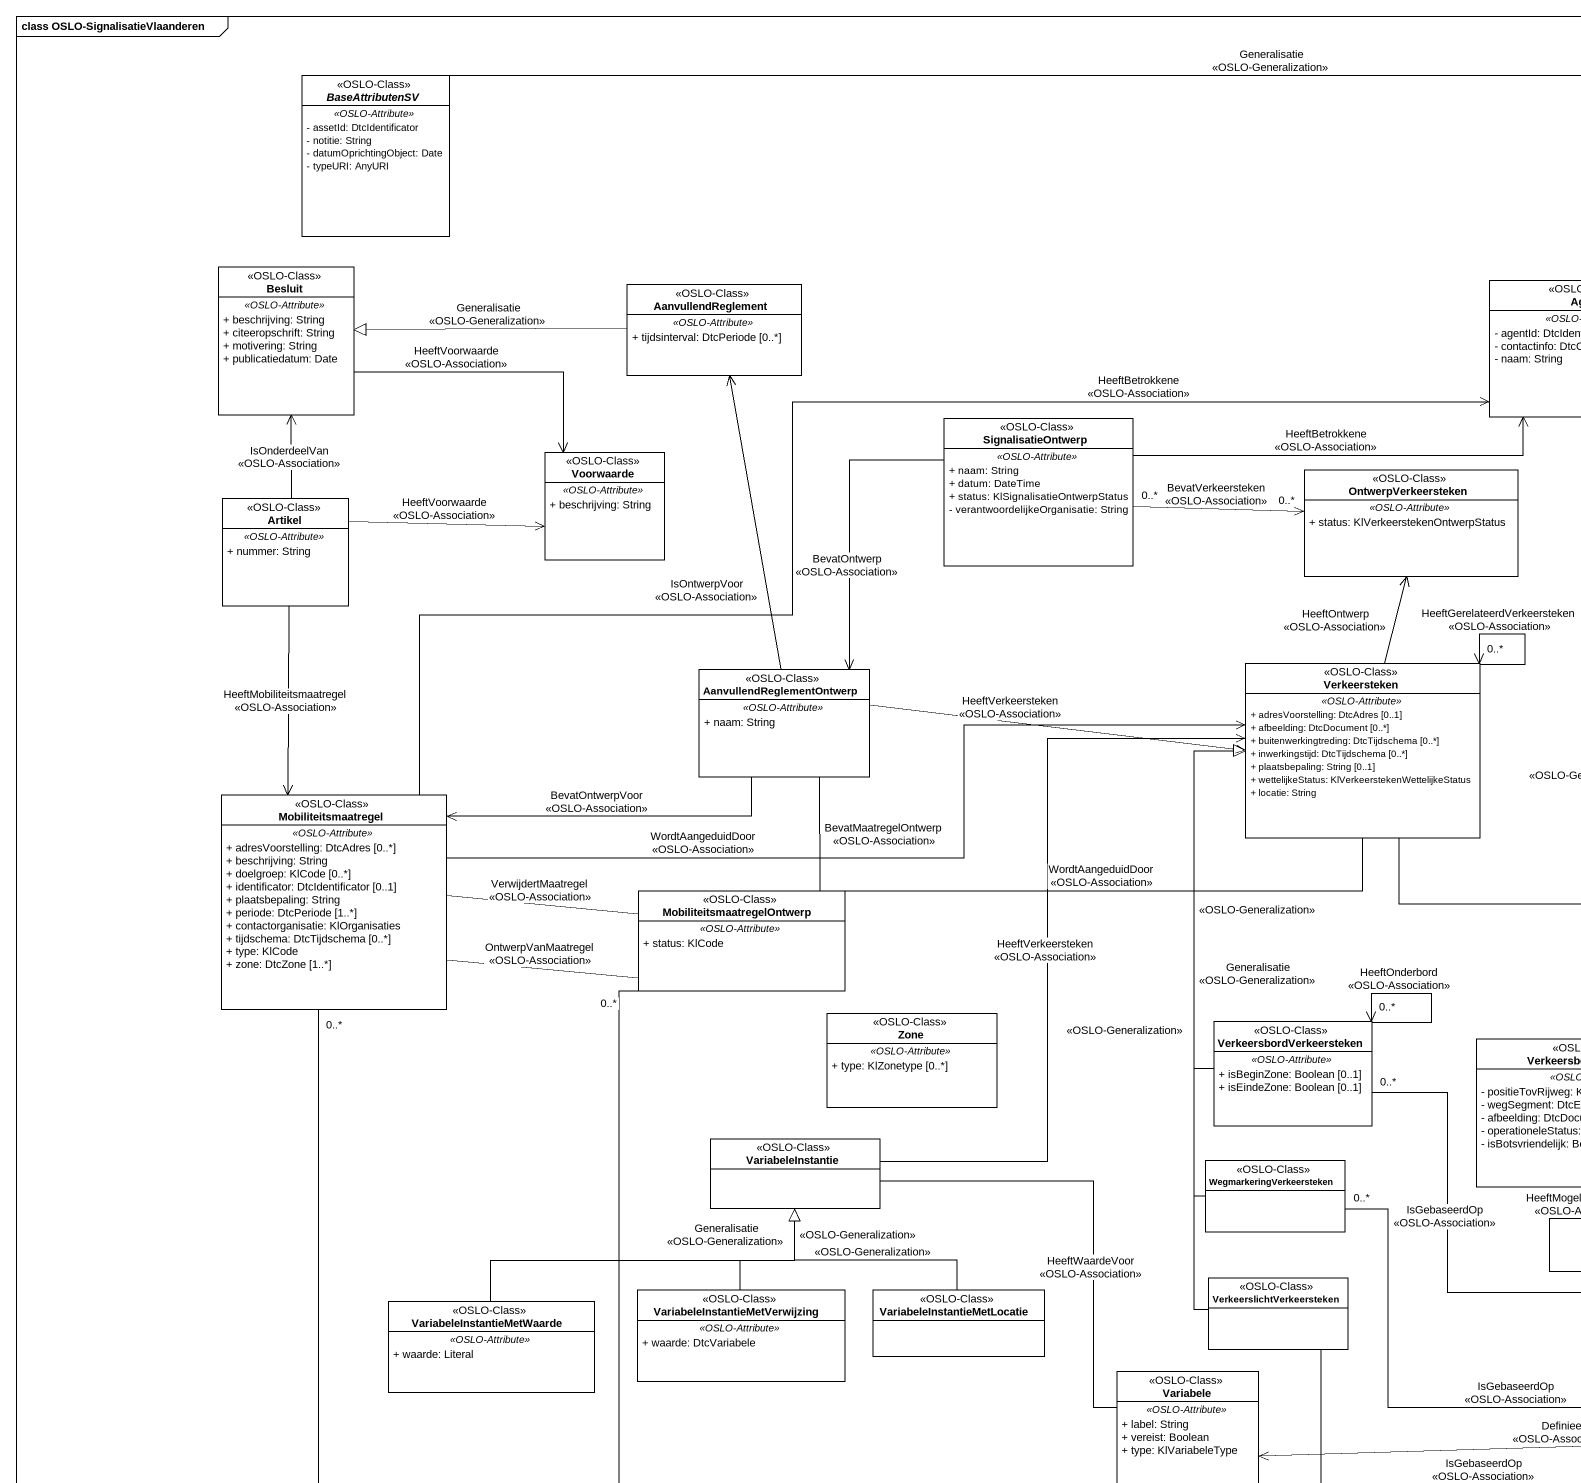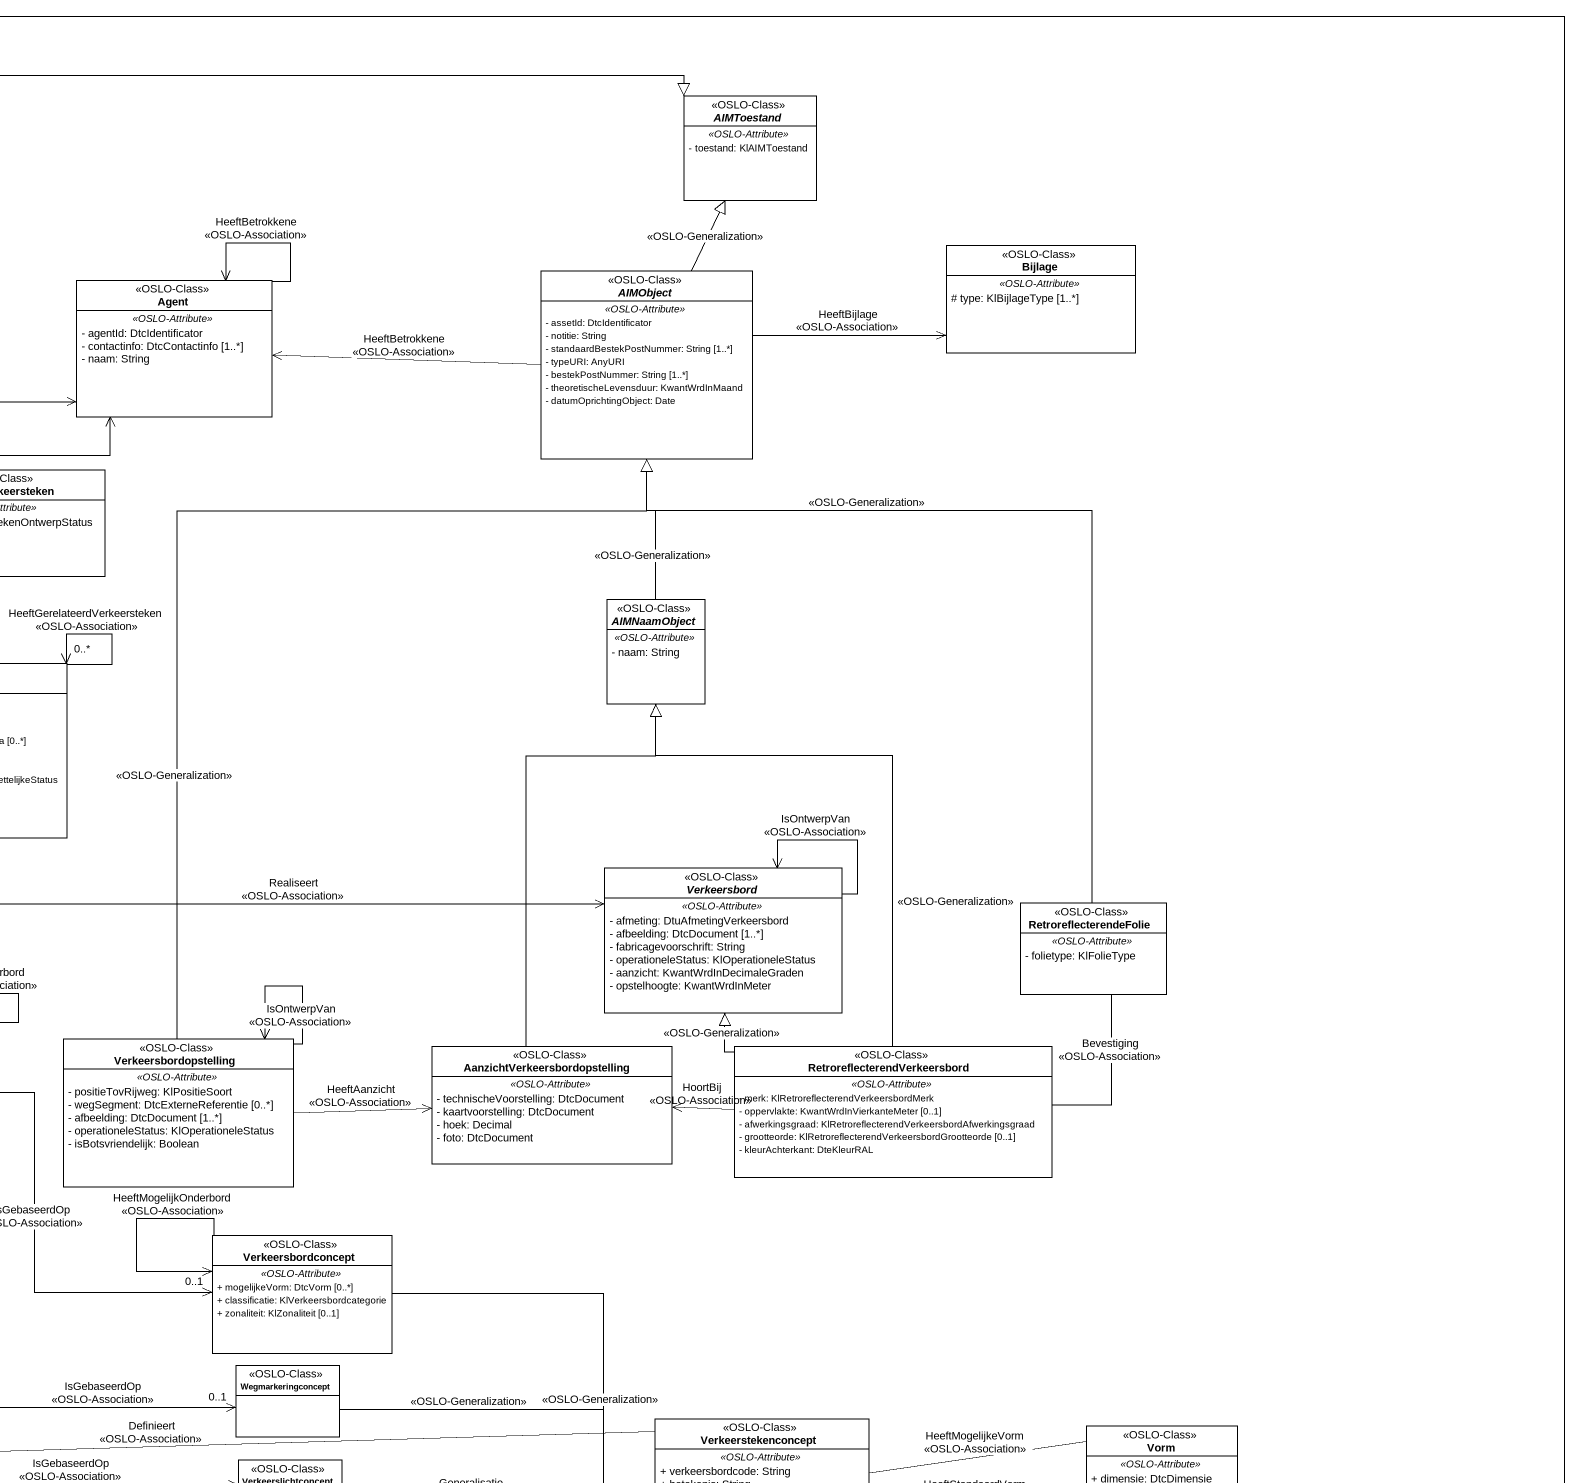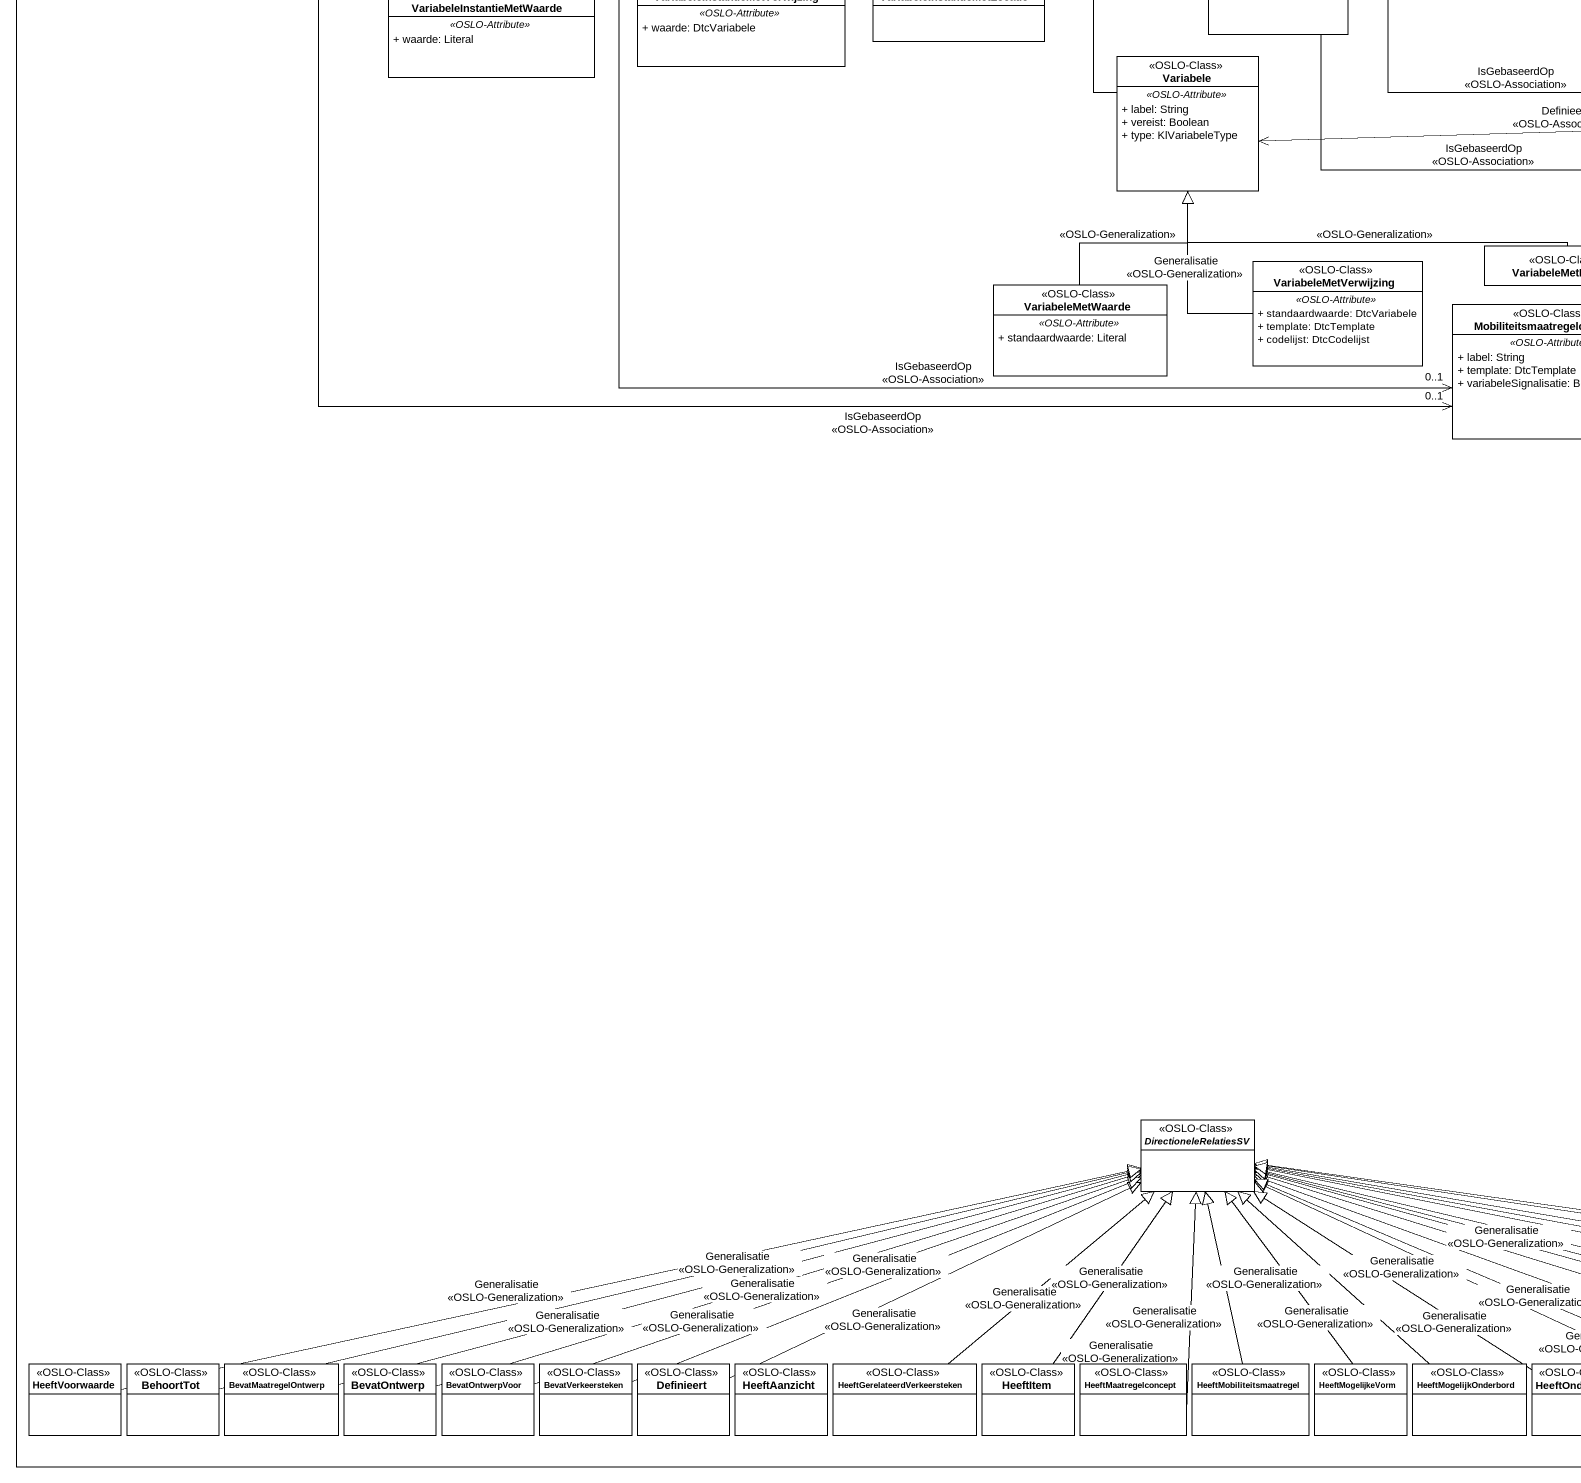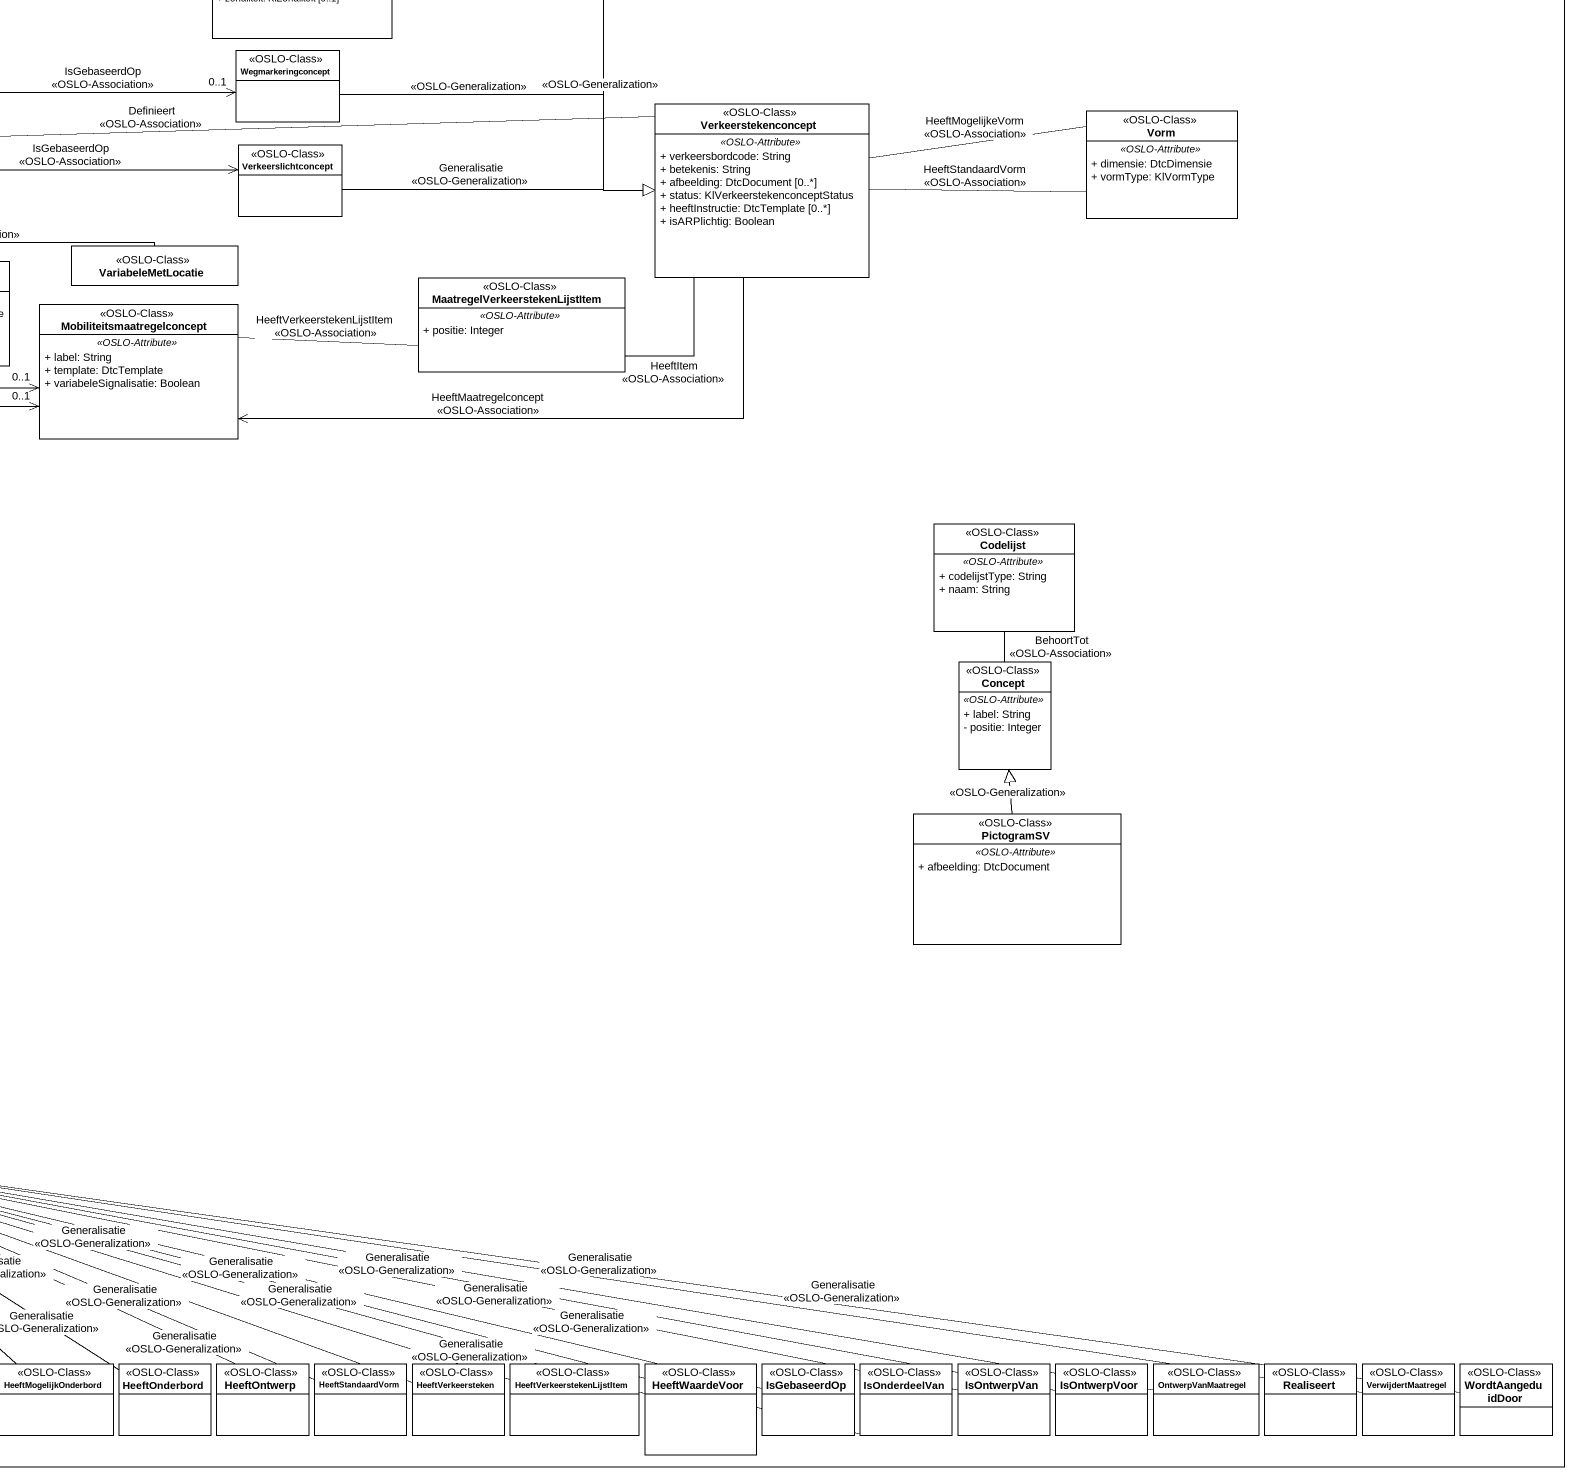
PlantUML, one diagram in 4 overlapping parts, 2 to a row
@startuml
mainframe class OSLO-SignalisatieVlaanderen
hide circle
hide empty members
skinparam classAttributeIconSize 0
abstract class BaseAttributenSV <<OSLO-Class>> {
  .. <<OSLO-Attribute>> ..
  - assetId: DtcIdentificator
  - notitie: String
  - datumOprichtingObject: Date
  - typeURI: AnyURI
}
abstract class AIMToestand <<OSLO-Class>> #FFFFFF {
  .. <<OSLO-Attribute>> ..
  - toestand: KlAIMToestand
}
class Bijlage <<OSLO-Class>> #FFFFFF {
  .. <<OSLO-Attribute>> ..
  # type: KlBijlageType [1..*]
}
class Besluit <<OSLO-Class>> {
  .. <<OSLO-Attribute>> ..
  + beschrijving: String
  + citeeropschrift: String
  + motivering: String
  + publicatiedatum: Date
}
class AanvullendReglement <<OSLO-Class>> {
  .. <<OSLO-Attribute>> ..
  + tijdsinterval: DtcPeriode [0..*]
}
class "Agent" as Agent_ <<OSLO-Class>> #FFFFFF {
  .. <<OSLO-Attribute>> ..
  - agentId: DtcIdentificator
  - contactinfo: DtcContactinfo [1..*]
  - naam: String
}
abstract class AIMObject <<OSLO-Class>> #FFFFFF {
  .. <<OSLO-Attribute>> ..
  - assetId: DtcIdentificator
  - notitie: String
  - standaardBestekPostNummer: String [1..*]
  - typeURI: AnyURI
  - bestekPostNummer: String [1..*]
  - theoretischeLevensduur: KwantWrdInMaand
  - datumOprichtingObject: Date
}
class SignalisatieOntwerp <<OSLO-Class>> {
  .. <<OSLO-Attribute>> ..
  + naam: String
  + datum: DateTime
  + status: KlSignalisatieOntwerpStatus
  - verantwoordelijkeOrganisatie: String
}
class Voorwaarde <<OSLO-Class>> {
  .. <<OSLO-Attribute>> ..
  + beschrijving: String
}
class OntwerpVerkeersteken <<OSLO-Class>> {
  .. <<OSLO-Attribute>> ..
  + status: KlVerkeerstekenOntwerpStatus
}
class Artikel <<OSLO-Class>> {
  .. <<OSLO-Attribute>> ..
  + nummer: String
}
abstract class AIMNaamObject <<OSLO-Class>> #FFFFFF {
  .. <<OSLO-Attribute>> ..
  - naam: String
}
class AanvullendReglementOntwerp <<OSLO-Class>> {
  .. <<OSLO-Attribute>> ..
  + naam: String
}
class Verkeersteken <<OSLO-Class>> {
  .. <<OSLO-Attribute>> ..
  + adresVoorstelling: DtcAdres [0..1]
  + afbeelding: DtcDocument [0..*]
  + buitenwerkingtreding: DtcTijdschema [0..*]
  + inwerkingstijd: DtcTijdschema [0..*]
  + plaatsbepaling: String [0..1]
  + wettelijkeStatus: KlVerkeerstekenWettelijkeStatus
  + locatie: String
}
class Mobiliteitsmaatregel <<OSLO-Class>> {
  .. <<OSLO-Attribute>> ..
  + adresVoorstelling: DtcAdres [0..*]
  + beschrijving: String
  + doelgroep: KlCode [0..*]
  + identificator: DtcIdentificator [0..1]
  + plaatsbepaling: String
  + periode: DtcPeriode [1..*]
  + contactorganisatie: KlOrganisaties
  + tijdschema: DtcTijdschema [0..*]
  + type: KlCode
  + zone: DtcZone [1..*]
}
class MobiliteitsmaatregelOntwerp <<OSLO-Class>> {
  .. <<OSLO-Attribute>> ..
  + status: KlCode
}
abstract class Verkeersbord <<OSLO-Class>> #FFFFFF {
  .. <<OSLO-Attribute>> ..
  - afmeting: DtuAfmetingVerkeersbord
  - afbeelding: DtcDocument [1..*]
  - fabricagevoorschrift: String
  - operationeleStatus: KlOperationeleStatus
  - aanzicht: KwantWrdInDecimaleGraden
  - opstelhoogte: KwantWrdInMeter
}
class RetroreflecterendeFolie <<OSLO-Class>> #FFFFFF {
  .. <<OSLO-Attribute>> ..
  - folietype: KlFolieType
}
class Zone <<OSLO-Class>> {
  .. <<OSLO-Attribute>> ..
  + type: KlZonetype [0..*]
}
class VerkeersbordVerkeersteken <<OSLO-Class>> {
  .. <<OSLO-Attribute>> ..
  + isBeginZone: Boolean [0..1]
  + isEindeZone: Boolean [0..1]
}
class Verkeersbordopstelling <<OSLO-Class>> #FFFFFF {
  .. <<OSLO-Attribute>> ..
  - positieTovRijweg: KlPositieSoort
  - wegSegment: DtcExterneReferentie [0..*]
  - afbeelding: DtcDocument [1..*]
  - operationeleStatus: KlOperationeleStatus
  - isBotsvriendelijk: Boolean
}
class "AanzichtVerkeersbordopstelling" as AanzichtVerkeersbordopstelli <<OSLO-Class>> #FFFFFF {
  .. <<OSLO-Attribute>> ..
  - technischeVoorstelling: DtcDocument
  - kaartvoorstelling: DtcDocument
  - hoek: Decimal
  - foto: DtcDocument
}
class "RetroreflecterendVerkeersbord" as RetroreflecterendVerkeersbor <<OSLO-Class>> #FFFFFF {
  .. <<OSLO-Attribute>> ..
  - merk: KlRetroreflecterendVerkeersbordMerk
  - oppervlakte: KwantWrdInVierkanteMeter [0..1]
  - afwerkingsgraad: KlRetroreflecterendVerkeersbordAfwerkingsgraad
  - grootteorde: KlRetroreflecterendVerkeersbordGrootteorde [0..1]
  - kleurAchterkant: DteKleurRAL
}
class VariabeleInstantie <<OSLO-Class>>
class WegmarkeringVerkeersteken <<OSLO-Class>>
class VerkeerslichtVerkeersteken <<OSLO-Class>>
class Verkeersbordconcept <<OSLO-Class>> {
  .. <<OSLO-Attribute>> ..
  + mogelijkeVorm: DtcVorm [0..*]
  + classificatie: KlVerkeersbordcategorie
  + zonaliteit: KlZonaliteit [0..1]
}
class VariabeleInstantieMetWaarde <<OSLO-Class>> {
  .. <<OSLO-Attribute>> ..
  + waarde: Literal
}
class "VariabeleInstantieMetVerwijzing" as VariabeleInstantieMetVerwijz <<OSLO-Class>> {
  .. <<OSLO-Attribute>> ..
  + waarde: DtcVariabele
}
class VariabeleInstantieMetLocatie <<OSLO-Class>>
class Variabele <<OSLO-Class>> {
  .. <<OSLO-Attribute>> ..
  + label: String
  + vereist: Boolean
  + type: KlVariabeleType
}
class Wegmarkeringconcept <<OSLO-Class>>
class Verkeerslichtconcept <<OSLO-Class>>
class Verkeerstekenconcept <<OSLO-Class>> {
  .. <<OSLO-Attribute>> ..
  + verkeersbordcode: String
  + betekenis: String
  + afbeelding: DtcDocument [0..*]
  + status: KlVerkeerstekenconceptStatus
  + heeftInstructie: DtcTemplate [0..*]
  + isARPlichtig: Boolean
}
class Vorm <<OSLO-Class>> {
  .. <<OSLO-Attribute>> ..
  + dimensie: DtcDimensie
  + vormType: KlVormType
}
class VariabeleMetWaarde <<OSLO-Class>> {
  .. <<OSLO-Attribute>> ..
  + standaardwaarde: Literal
}
class VariabeleMetVerwijzing <<OSLO-Class>> {
  .. <<OSLO-Attribute>> ..
  + standaardwaarde: DtcVariabele
  + template: DtcTemplate
  + codelijst: DtcCodelijst
}
class VariabeleMetLocatie <<OSLO-Class>>
class "MaatregelVerkeerstekenLijstItem" as MaatregelVerkeerstekenLijstI <<OSLO-Class>> {
  .. <<OSLO-Attribute>> ..
  + positie: Integer
}
class Mobiliteitsmaatregelconcept <<OSLO-Class>> {
  .. <<OSLO-Attribute>> ..
  + label: String
  + template: DtcTemplate
  + variabeleSignalisatie: Boolean
}
class Codelijst <<OSLO-Class>> {
  .. <<OSLO-Attribute>> ..
  + codelijstType: String
  + naam: String
}
class Concept <<OSLO-Class>> {
  .. <<OSLO-Attribute>> ..
  + label: String
  - positie: Integer
}
class PictogramSV <<OSLO-Class>> {
  .. <<OSLO-Attribute>> ..
  + afbeelding: DtcDocument
}
abstract class DirectioneleRelatiesSV <<OSLO-Class>>
class HeeftVoorwaarde <<OSLO-Class>>
class BehoortTot <<OSLO-Class>>
class BevatMaatregelOntwerp <<OSLO-Class>>
class BevatOntwerp <<OSLO-Class>>
class BevatOntwerpVoor <<OSLO-Class>>
class BevatVerkeersteken <<OSLO-Class>>
class Definieert <<OSLO-Class>>
class HeeftAanzicht <<OSLO-Class>>
class "HeeftGerelateerdVerkeersteken" as HeeftGerelateerdVerkeersteke <<OSLO-Class>>
class HeeftItem <<OSLO-Class>>
class HeeftMaatregelconcept <<OSLO-Class>>
class HeeftMobiliteitsmaatregel <<OSLO-Class>>
class HeeftMogelijkeVorm <<OSLO-Class>>
class HeeftMogelijkOnderbord <<OSLO-Class>>
class HeeftOnderbord <<OSLO-Class>>
class HeeftOntwerp <<OSLO-Class>>
class HeeftStandaardVorm <<OSLO-Class>>
class HeeftVerkeersteken <<OSLO-Class>>
class HeeftVerkeerstekenLijstItem <<OSLO-Class>>
class HeeftWaardeVoor <<OSLO-Class>>
class IsGebaseerdOp <<OSLO-Class>>
class IsOnderdeelVan <<OSLO-Class>>
class IsOntwerpVan <<OSLO-Class>>
class IsOntwerpVoor <<OSLO-Class>>
class OntwerpVanMaatregel <<OSLO-Class>>
class Realiseert <<OSLO-Class>>
class VerwijdertMaatregel <<OSLO-Class>>
class WordtAangeduidDoor <<OSLO-Class>>
BaseAttributenSV -right-|> AIMToestand : Generalisatie\n<<OSLO-Generalization>>
Besluit -right-> Voorwaarde : HeeftVoorwaarde\n<<OSLO-Association>>
AanvullendReglement -left-|> Besluit : Generalisatie\n<<OSLO-Generalization>>
Agent_ --> Agent_ : HeeftBetrokkene\n<<OSLO-Association>>
AIMObject -up-|> AIMToestand : <<OSLO-Generalization>>
AIMObject -right-> Bijlage : HeeftBijlage\n<<OSLO-Association>>
AIMObject -left-> Agent_ : HeeftBetrokkene\n<<OSLO-Association>>
SignalisatieOntwerp -right-> Agent_ : HeeftBetrokkene\n<<OSLO-Association>>
SignalisatieOntwerp "0..*" -right-> "0..*" OntwerpVerkeersteken : BevatVerkeersteken\n<<OSLO-Association>>
SignalisatieOntwerp --> AanvullendReglementOntwerp : BevatOntwerp\n<<OSLO-Association>>
Artikel -up-> Besluit : IsOnderdeelVan\n<<OSLO-Association>>
Artikel -right-> Voorwaarde : HeeftVoorwaarde\n<<OSLO-Association>>
Artikel --> Mobiliteitsmaatregel : HeeftMobiliteitsmaatregel\n<<OSLO-Association>>
AIMNaamObject -up-|> AIMObject : <<OSLO-Generalization>>
AanvullendReglementOntwerp -up-> AanvullendReglement : IsOntwerpVoor\n<<OSLO-Association>>
AanvullendReglementOntwerp -right-> Verkeersteken : HeeftVerkeersteken\n<<OSLO-Association>>
AanvullendReglementOntwerp -left-> Mobiliteitsmaatregel : BevatOntwerpVoor\n<<OSLO-Association>>
AanvullendReglementOntwerp -- MobiliteitsmaatregelOntwerp : BevatMaatregelOntwerp\n<<OSLO-Association>>
Verkeersteken -up-> OntwerpVerkeersteken : HeeftOntwerp\n<<OSLO-Association>>
Verkeersteken --> "0..*" Verkeersteken : HeeftGerelateerdVerkeersteken\n<<OSLO-Association>>
Verkeersteken -right-> Verkeersbord : Realiseert\n<<OSLO-Association>>
Mobiliteitsmaatregel -right-> Agent_ : HeeftBetrokkene\n<<OSLO-Association>>
Mobiliteitsmaatregel -right-> Verkeersteken : WordtAangeduidDoor\n<<OSLO-Association>>
Mobiliteitsmaatregel -right- MobiliteitsmaatregelOntwerp : OntwerpVanMaatregel\n<<OSLO-Association>>
Mobiliteitsmaatregel "0..*" --> "0..1" Mobiliteitsmaatregelconcept : IsGebaseerdOp\n<<OSLO-Association>>
MobiliteitsmaatregelOntwerp -right- Verkeersteken : WordtAangeduidDoor\n<<OSLO-Association>>
MobiliteitsmaatregelOntwerp -left- Mobiliteitsmaatregel : VerwijdertMaatregel\n<<OSLO-Association>>
MobiliteitsmaatregelOntwerp "0..*" --> "0..1" Mobiliteitsmaatregelconcept : IsGebaseerdOp\n<<OSLO-Association>>
Verkeersbord --> Verkeersbord : IsOntwerpVan\n<<OSLO-Association>>
RetroreflecterendeFolie -up-|> AIMObject : <<OSLO-Generalization>>
VerkeersbordVerkeersteken -up-|> Verkeersteken : <<OSLO-Generalization>>
VerkeersbordVerkeersteken --> "0..*" VerkeersbordVerkeersteken : HeeftOnderbord\n<<OSLO-Association>>
VerkeersbordVerkeersteken "0..*" -right-> "0..1" Verkeersbordconcept : IsGebaseerdOp\n<<OSLO-Association>>
Verkeersbordopstelling -up-|> AIMObject : <<OSLO-Generalization>>
Verkeersbordopstelling --> Verkeersbordopstelling : IsOntwerpVan\n<<OSLO-Association>>
Verkeersbordopstelling -right-> AanzichtVerkeersbordopstelli : HeeftAanzicht\n<<OSLO-Association>>
AanzichtVerkeersbordopstelli -up-|> AIMNaamObject
RetroreflecterendVerkeersbor -up-|> AIMNaamObject : <<OSLO-Generalization>>
RetroreflecterendVerkeersbor -up-|> Verkeersbord : <<OSLO-Generalization>>
RetroreflecterendVerkeersbor -up- RetroreflecterendeFolie : Bevestiging\n<<OSLO-Association>>
RetroreflecterendVerkeersbor -left-> AanzichtVerkeersbordopstelli : HoortBij\n<<OSLO-Association>>
VariabeleInstantie -up-> Verkeersteken : HeeftVerkeersteken\n<<OSLO-Association>>
VariabeleInstantie -- Variabele : HeeftWaardeVoor\n<<OSLO-Association>>
WegmarkeringVerkeersteken -up-|> Verkeersteken : Generalisatie\n<<OSLO-Generalization>>
WegmarkeringVerkeersteken "0..*" -right-> "0..1" Wegmarkeringconcept : IsGebaseerdOp\n<<OSLO-Association>>
VerkeerslichtVerkeersteken -up-|> Verkeersteken : <<OSLO-Generalization>>
VerkeerslichtVerkeersteken -right-> Verkeerslichtconcept : IsGebaseerdOp\n<<OSLO-Association>>
Verkeersbordconcept --> Verkeersbordconcept : HeeftMogelijkOnderbord\n<<OSLO-Association>>
Verkeersbordconcept -right-|> Verkeerstekenconcept : <<OSLO-Generalization>>
VariabeleInstantieMetWaarde -right-|> VariabeleInstantie : <<OSLO-Generalization>>
VariabeleInstantieMetVerwijz -up-|> VariabeleInstantie : Generalisatie\n<<OSLO-Generalization>>
VariabeleInstantieMetLocatie -up-|> VariabeleInstantie : <<OSLO-Generalization>>
Wegmarkeringconcept -right-|> Verkeerstekenconcept : <<OSLO-Generalization>>
Verkeerslichtconcept -right-|> Verkeerstekenconcept : Generalisatie\n<<OSLO-Generalization>>
Verkeerstekenconcept -left-> Variabele : Definieert\n<<OSLO-Association>>
Verkeerstekenconcept -right- Vorm : HeeftStandaardVorm\n<<OSLO-Association>>
Verkeerstekenconcept -right- Vorm : HeeftMogelijkeVorm\n<<OSLO-Association>>
Verkeerstekenconcept -left-> Mobiliteitsmaatregelconcept : HeeftMaatregelconcept\n<<OSLO-Association>>
VariabeleMetWaarde -up-|> Variabele : <<OSLO-Generalization>>
VariabeleMetVerwijzing -up-|> Variabele : Generalisatie\n<<OSLO-Generalization>>
VariabeleMetLocatie -left-|> Variabele : <<OSLO-Generalization>>
MaatregelVerkeerstekenLijstI -right- Verkeerstekenconcept : HeeftItem\n<<OSLO-Association>>
Mobiliteitsmaatregelconcept -right- MaatregelVerkeerstekenLijstI : HeeftVerkeerstekenLijstItem\n<<OSLO-Association>>
Concept -up- Codelijst : BehoortTot\n<<OSLO-Association>>
PictogramSV -up-|> Concept : <<OSLO-Generalization>>
HeeftVoorwaarde -right-|> DirectioneleRelatiesSV : Generalisatie\n<<OSLO-Generalization>>
BehoortTot -right-|> DirectioneleRelatiesSV : Generalisatie\n<<OSLO-Generalization>>
BevatMaatregelOntwerp -right-|> DirectioneleRelatiesSV : Generalisatie\n<<OSLO-Generalization>>
BevatOntwerp -right-|> DirectioneleRelatiesSV : Generalisatie\n<<OSLO-Generalization>>
BevatOntwerpVoor -right-|> DirectioneleRelatiesSV : Generalisatie\n<<OSLO-Generalization>>
BevatVerkeersteken -right-|> DirectioneleRelatiesSV : Generalisatie\n<<OSLO-Generalization>>
Definieert -right-|> DirectioneleRelatiesSV : Generalisatie\n<<OSLO-Generalization>>
HeeftGerelateerdVerkeersteke -up-|> DirectioneleRelatiesSV : Generalisatie\n<<OSLO-Generalization>>
HeeftItem -up-|> DirectioneleRelatiesSV : Generalisatie\n<<OSLO-Generalization>>
HeeftMaatregelconcept -up-|> DirectioneleRelatiesSV : Generalisatie\n<<OSLO-Generalization>>
HeeftMobiliteitsmaatregel -up-|> DirectioneleRelatiesSV : Generalisatie\n<<OSLO-Generalization>>
HeeftMogelijkeVorm -up-|> DirectioneleRelatiesSV : Generalisatie\n<<OSLO-Generalization>>
HeeftMogelijkOnderbord -up-|> DirectioneleRelatiesSV : Generalisatie\n<<OSLO-Generalization>>
HeeftOnderbord -up-|> DirectioneleRelatiesSV : Generalisatie\n<<OSLO-Generalization>>
HeeftOntwerp -left-|> DirectioneleRelatiesSV : Generalisatie\n<<OSLO-Generalization>>
HeeftStandaardVorm -left-|> DirectioneleRelatiesSV : Generalisatie\n<<OSLO-Generalization>>
HeeftVerkeersteken -left-|> DirectioneleRelatiesSV : Generalisatie\n<<OSLO-Generalization>>
HeeftVerkeerstekenLijstItem -left-|> DirectioneleRelatiesSV : Generalisatie\n<<OSLO-Generalization>>
HeeftWaardeVoor -left-|> DirectioneleRelatiesSV : Generalisatie\n<<OSLO-Generalization>>
IsGebaseerdOp -left-|> DirectioneleRelatiesSV : Generalisatie\n<<OSLO-Generalization>>
IsOnderdeelVan -left-|> DirectioneleRelatiesSV : Generalisatie\n<<OSLO-Generalization>>
IsOntwerpVan -left-|> DirectioneleRelatiesSV : Generalisatie\n<<OSLO-Generalization>>
IsOntwerpVoor -left-|> DirectioneleRelatiesSV : Generalisatie\n<<OSLO-Generalization>>
OntwerpVanMaatregel -left-|> DirectioneleRelatiesSV : Generalisatie\n<<OSLO-Generalization>>
VerwijdertMaatregel -left-|> DirectioneleRelatiesSV : Generalisatie\n<<OSLO-Generalization>>
WordtAangeduidDoor -left-|> DirectioneleRelatiesSV : Generalisatie\n<<OSLO-Generalization>>
@enduml
